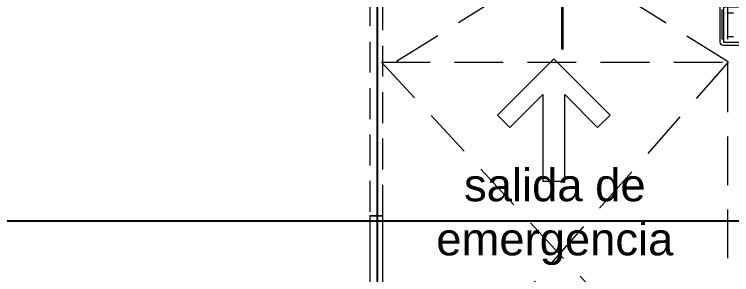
# Model space of a CAD drawing. Header units: millimetres. Extents: x 744843 to 745492, y 2520966 to 2521458.
# Drawn here: x 745387.77 to 745398.81, y 2521097.16 to 2521101.17 of the extents above; entities that cross this region are included whole.
import ezdxf

# ---------------------------------------------------------------- set-up
doc = ezdxf.new("R2010")
doc.units = ezdxf.units.MM
doc.linetypes.add('DASHED2', pattern=[0.375, 0.25, -0.125])
doc.linetypes.add('HIDDEN', pattern=[9.525, 6.35, -3.175])
doc.layers.add('A_Ejes', color=8, linetype='Continuous')
for name, color, linetype, lineweight in [('A_Muebles', 8, 'Continuous', 20), ('A_Muebles_Cocina', 55, 'Continuous', 20), ('A_Muros_Concreto', 3, 'Continuous', 0), ('A_Proyecciones', 192, 'HIDDEN', 20), ('A_Textos', 4, 'Continuous', 20)]:
    doc.layers.add(name, color=color, linetype=linetype, lineweight=lineweight)
doc.styles.add('Arial', font='arial.ttf', dxfattribs={"height": 1})

# ---------------------------------------------------------------- blocks, each defined once
blk = doc.blocks.new('carro_servicio')
at = {"layer": 'A_Muebles_Cocina'}
for p, q in [((0, 0.931), (0, 0.036)), ((0.647, 0.982), (0.051, 0.982)), ((0.102, 0.931), (0.102, 0.036)), ((0.102, 0.931), (0.647, 0.931)), ((0.152, 0.956), (0.596, 0.956)), ((0.152, 0.931), (0.152, 0.956)), ((0.596, 0.956), (0.596, 0.931)), ((0.647, 0.931), (0.647, 0.036)), ((0.697, 0.036), (0.697, 0.931)), ((0.191, 0.88), (0.191, 0.779)), ((0.558, 0.88), (0.558, 0.779)), ((0.051, 0.313), (0.051, 0.68)), ((0.102, 0.68), (0.051, 0.68)), ((0.102, 0.313), (0.051, 0.313)), ((0.152, 0.163), (0.229, 0.087)), ((0.52, 0.163), (0.596, 0.087)), ((0.647, 0.036), (0.102, 0.036)), ((0.152, 0.01), (0.152, 0.036)), ((0.596, 0.01), (0.152, 0.01)), ((0.596, 0.036), (0.596, 0.01)), ((0.051, -0.015), (0.647, -0.015))]:
    blk.add_line(p, q, dxfattribs=at)
for centre, start, end in [((0.051, 0.931), 90, 180.0054), ((0.647, 0.931), 0, 90), ((0.051, 0.036), 180, 270), ((0.647, 0.036), 270, 0)]:
    blk.add_arc(centre, 0.0508, start, end, dxfattribs=at)

msp = doc.modelspace()

# ---------------------------------------------------------------- linework, layer by layer
at = {"layer": 'A_Ejes'}
msp.add_line((745393.352, 2521058.677), (745393.363, 2521152.227), dxfattribs=at)
at = {"layer": 'A_Ejes', "ltscale": 0.5}
msp.add_line((745410.931, 2521097.98), (745302.007, 2521097.98), dxfattribs=at)
at = {"layer": 'A_Muebles'}
for p, q in [((745396.072, 2521100.483), (745395.204, 2521099.615)), ((745395.903, 2521099.931), (745395.395, 2521099.424)), ((745396.241, 2521099.931), (745396.748, 2521099.424)), ((745395.395, 2521099.424), (745395.204, 2521099.615)), ((745396.748, 2521099.424), (745396.939, 2521099.615))]:
    msp.add_line(p, q, dxfattribs=at)
at = {"layer": 'A_Muebles', "ltscale": 0.0065}
for p, q in [((745396.939, 2521099.615), (745396.072, 2521100.483)), ((745395.903, 2521099.931), (745395.903, 2521098.597)), ((745396.241, 2521098.597), (745396.241, 2521099.931)), ((745395.903, 2521098.597), (745396.241, 2521098.597))]:
    msp.add_line(p, q, dxfattribs=at)
at = {"layer": 'A_Muros_Concreto'}
msp.add_lwpolyline([(745393.439, 2521096.189), (745393.439, 2521098.065), (745393.239, 2521098.065), (745393.239, 2521096.189)], close=True, dxfattribs=at)
at = {"layer": 'A_Proyecciones', "linetype": 'DASHED2', "ltscale": 3}
for p, q in [((745398.749, 2521109.41), (745398.749, 2521094.68)), ((745396.194, 2521103.628), (745396.194, 2521100.433)), ((745396.214, 2521103.628), (745396.214, 2521100.433)), ((745396.194, 2521102.03), (745393.638, 2521100.432)), ((745396.215, 2521102.03), (745398.771, 2521100.432)), ((745393.419, 2521100.433), (745398.759, 2521094.677)), ((745393.419, 2521100.433), (745398.759, 2521100.433)), ((745398.759, 2521100.433), (745393.694, 2521094.68))]:
    msp.add_line(p, q, dxfattribs=at)
at = {"layer": 'A_Proyecciones', "ltscale": 0.075}
msp.add_lwpolyline([(745393.239, 2521098.065), (745393.439, 2521098.065), (745393.439, 2521101.46), (745393.239, 2521101.46)], close=True, dxfattribs=at)

# ---------------------------------------------------------------- block references
at = {"layer": 'A_Muebles_Cocina', "color": 8, "xscale": -1, "rotation": 90}
msp.add_blockref('carro_servicio', (745399.618, 2521101.384), dxfattribs=at)

# ---------------------------------------------------------------- texts
at = {"layer": 'A_Textos', "ltscale": 0.1, "insert": (745396.089, 2521098.789), "char_height": 0.5, "width": 13.91647, "attachment_point": 2, "style": 'Arial'}
msp.add_mtext('salida de\\Pemergencia', dxfattribs=at)

doc.saveas('drawing.dxf')
